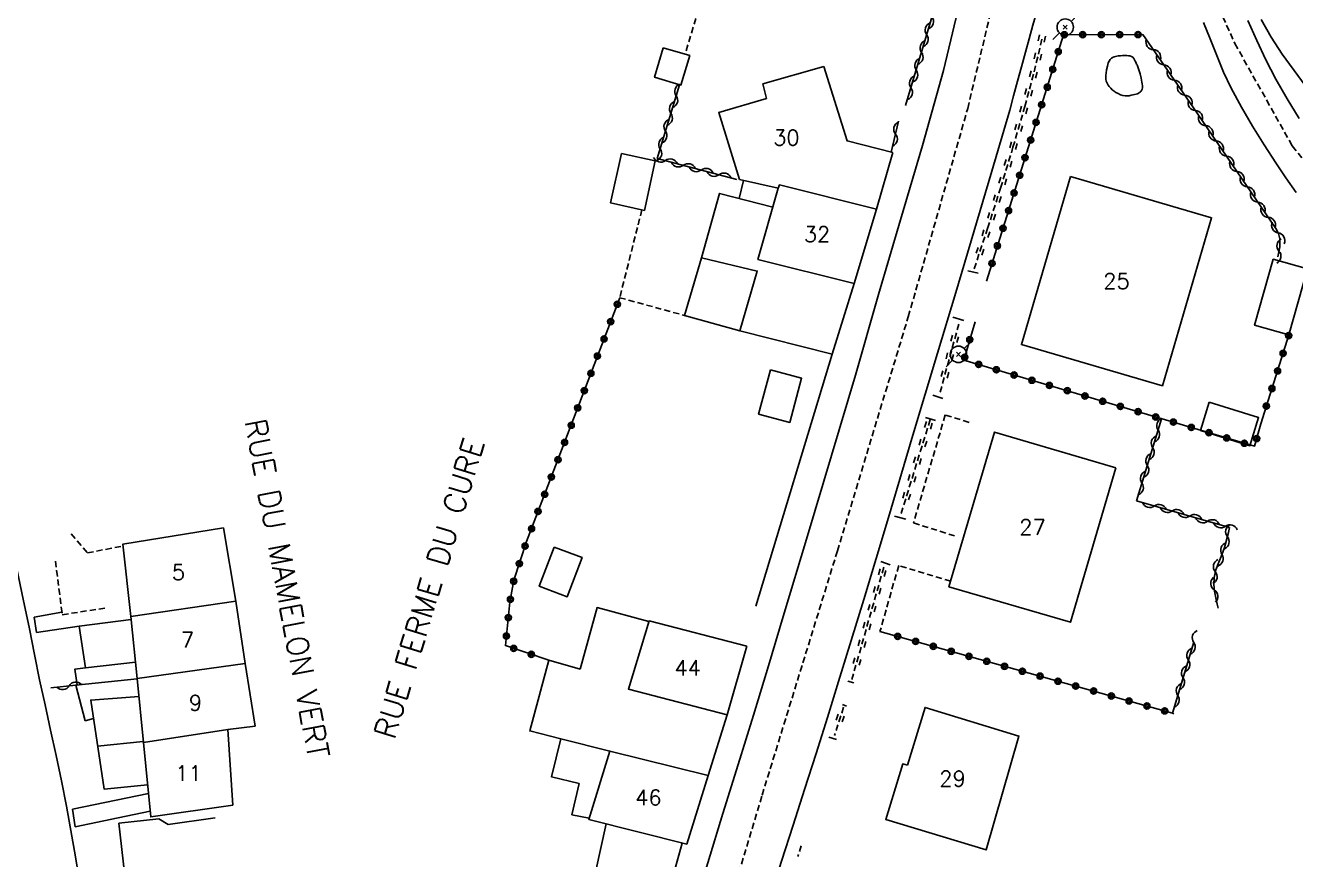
# Model space of a CAD drawing. Header units: millimetres. Extents: x 255999 to 257000, y 144000 to 145001.
# Drawn here: x 256108.2 to 256211.4, y 144099.9 to 144167.6 of the extents above; entities that cross this region are included whole.
import ezdxf
from ezdxf.enums import TextEntityAlignment as Align

# ---------------------------------------------------------------- set-up
doc = ezdxf.new("R2010")
doc.units = ezdxf.units.MM
doc.linetypes.add('DASHED', pattern=[0.75, 0.5, -0.25])
doc.layers.get('0').update_dxf_attribs({"linetype": 'CONTINUOUS'})
for name, color, linetype in [('W0001', 6, 'DASHED'), ('W0008', 7, 'CONTINUOUS'), ('W0101', 7, 'CONTINUOUS'), ('W0104', 1, 'CONTINUOUS'), ('W0105', 7, 'CONTINUOUS'), ('W0112', 1, 'DASHED'), ('W0120', 7, 'CONTINUOUS'), ('W0214', 2, 'CONTINUOUS'), ('W0220', 5, 'DASHED'), ('W0303', 7, 'CONTINUOUS'), ('W0310', 3, 'CONTINUOUS'), ('W0323', 7, 'CONTINUOUS'), ('W0473', 7, 'CONTINUOUS'), ('W0515', 5, 'CONTINUOUS'), ('W0989', 7, 'CONTINUOUS'), ('W0991', 7, 'CONTINUOUS'), ('W1102', 7, 'CONTINUOUS')]:
    doc.layers.add(name, color=color, linetype=linetype)
doc.styles.get("Standard").update_dxf_attribs({"font": 'romans.shx', "width": 0.85})

# ---------------------------------------------------------------- blocks, each defined once
blk = doc.blocks.new('T473')
for p, q in [((-0.166667, 0.166667), (0.166667, -0.166667)), ((-0.166667, -0.166667), (0.166667, 0.166667)), ((0.500001, 0.500001), (1.000002, 1.000002)), ((-1.000002, -1.000002), (-0.500001, -0.500001))]:
    blk.add_line(p, q)
blk.add_ellipse((0, 0), major_axis=(0.471405, 0.471405), ratio=1, start_param=5.4977871438, end_param=11.780972451)
blk = doc.blocks.new('t310o')
at = {"color": 0, "linetype": 'Continuous'}
for centre, start, end in [((-0.5, 0.38), 216.8699, 323.1304), ((0.5, -0.37), 36.8699, 143.1303)]:
    blk.add_arc(centre, 0.625, start, end, dxfattribs=at)
blk = doc.blocks.new('t323o')
at = {"color": 0, "linetype": 'Continuous'}
for radius in [0.25, 0.15]:
    blk.add_circle((0, 0), radius, dxfattribs=at)
blk = doc.blocks.new('t220o')
at = {"color": 0, "linetype": 'Continuous'}
for p, q in [((-0.25, 0.25), (0.25, 0.25)), ((-0.25, -0.25), (0.25, -0.25))]:
    blk.add_line(p, q, dxfattribs=at)

msp = doc.modelspace()

# ---------------------------------------------------------------- linework, layer by layer
at = {"layer": 'W0001'}
for points in [[(256157.05, 144067.35), (256159.61, 144076.68), (256162.72, 144087.27), (256168.05, 144105.08), (256174.16, 144124.9), (256179.92, 144143.92), (256184.74, 144160.81), (256187.17, 144171)], [(256204.22, 144171), (256206.44, 144166.09), (256211.09, 144157.78), (256218.26, 144148.89), (256225.22, 144142.51), (256234.15, 144135.82), (256242.4, 144131.05), (256249.17, 144127.52), (256261.06, 144122.47)]]:
    msp.add_lwpolyline(points, dxfattribs=at)
at = {"layer": 'W0008'}
for points in [[(256188.17, 144160.67), (256188.47, 144161.85), (256188.79, 144163.03), (256189.11, 144164.2), (256189.44, 144165.38), (256189.74, 144166.47), (256190.03, 144167.58), (256190.36, 144168.68), (256190.77, 144169.75), (256190.83, 144169.91), (256190.9, 144170.06), (256190.96, 144170.22), (256191.03, 144170.38), (256191.09, 144170.53), (256191.16, 144170.69), (256191.22, 144170.84), (256191.29, 144171)], [(256184.23, 144170.04), (256182.77, 144163.9), (256181.08, 144157.81), (256179.29, 144151.77), (256177.51, 144145.72), (256175.62, 144139.18), (256173.69, 144132.64), (256171.73, 144126.12), (256169.77, 144119.59), (256168.56, 144115.58), (256167.34, 144111.58), (256166.11, 144107.58), (256164.87, 144103.58), (256163.64, 144099.58), (256162.41, 144095.58), (256161.2, 144091.57), (256159.99, 144087.56), (256158.93, 144083.96), (256157.87, 144080.35), (256156.83, 144076.74), (256155.8, 144073.12)], [(256207.49, 144167.96), (256208.21, 144166.35), (256208.96, 144164.76), (256209.77, 144163.2), (256210.69, 144161.59), (256211.65, 144160)], [(256203.89, 144167.79), (256204.43, 144166.46), (256204.96, 144165.12), (256205.51, 144163.78), (256206.13, 144162.48), (256206.96, 144160.92), (256207.86, 144159.39), (256208.8, 144157.88), (256209.77, 144156.4), (256210.58, 144155.19), (256211.42, 144154)], [(256162.64, 144077.34), (256163.68, 144080.75), (256164.73, 144084.16), (256165.79, 144087.57), (256166.85, 144090.98), (256167.77, 144093.89), (256168.7, 144096.81), (256169.63, 144099.72), (256170.57, 144102.64), (256171.5, 144105.55), (256172.43, 144108.46), (256173.35, 144111.38), (256174.26, 144114.3), (256176.3, 144120.96), (256178.3, 144127.62), (256180.3, 144134.29), (256182.29, 144140.95), (256183.77, 144145.88), (256185.24, 144150.81), (256186.71, 144155.74), (256188.17, 144160.67)], [(256114.03, 144089.55), (256113.46, 144093.22), (256112.85, 144096.87), (256112.22, 144100.53), (256111.56, 144104.18), (256111.16, 144106.24), (256110.73, 144108.29), (256110.28, 144110.35), (256109.83, 144112.4), (256109.39, 144114.45), (256108.97, 144116.51), (256108.57, 144118.57), (256108.06, 144120.99), (256107.54, 144123.44), (256107.17, 144125.8), (256107.17, 144125.8)]]:
    msp.add_lwpolyline(points, dxfattribs=at)
at = {"layer": 'W0101'}
for points in [[(256173.05, 144164.24), (256168.1, 144162.83)], [(256178.66, 144157.25), (256174.95, 144158.19), (256173.05, 144164.24)], [(256168.1, 144162.83), (256168.41, 144161.63)], [(256168.41, 144161.63), (256164.53, 144160.5), (256166.22, 144155.06), (256169.36, 144154.36)], [(256177.33, 144152.65), (256177.33, 144152.65), (256178.66, 144157.25)], [(256169.36, 144154.36), (256167.71, 144148.55), (256175.52, 144146.6)], [(256175.52, 144146.6), (256177.33, 144152.65)], [(256124.32, 144126.79), (256116.16, 144125.46), (256116.8, 144119.58)], [(256125.32, 144120.82), (256124.32, 144126.79)], [(256126.07, 144115.78), (256125.32, 144120.82)], [(256116.8, 144119.58), (256117.3, 144114.55)], [(256166.82, 144117.18), (256158.87, 144119.22), (256157.2, 144113.69), (256165.2, 144111.61)], [(256166.82, 144117.18), (256165.2, 144111.61)], [(256126.9, 144110.68), (256126.07, 144115.78)], [(256117.3, 144114.55), (256117.82, 144109.35)], [(256126.9, 144110.68), (256124.66, 144110.4)], [(256124.66, 144110.4), (256125.08, 144104.26)], [(256117.82, 144109.35), (256118.41, 144103.32), (256125.08, 144104.26)], [(256163.66, 144106.68), (256155.69, 144108.66), (256153.99, 144103.1), (256161.93, 144101.1)], [(256163.66, 144106.68), (256161.93, 144101.1)]]:
    msp.add_lwpolyline(points, dxfattribs=at)
for points in [[(256193.1, 144155.3), (256189.11, 144141.66), (256200.55, 144138.31), (256204.54, 144151.95)], [(256196.77, 144131.66), (256193.08, 144119.11), (256183.22, 144122), (256186.91, 144134.55), (256196.77, 144131.66)], [(256179.86, 144107.52), (256181.28, 144112.2), (256188.9, 144109.87), (256186.23, 144100.64), (256178.09, 144103.11), (256179.47, 144107.61)]]:
    msp.add_lwpolyline(points, close=True, dxfattribs=at)
at = {"layer": 'W0104'}
for points in [[(256160.03, 144165.74), (256159.32, 144163.35), (256161.46, 144162.72), (256162.17, 144165.11)], [(256156.63, 144157.17), (256155.75, 144153.16), (256158.49, 144152.55), (256159.38, 144156.56)], [(256212.34, 144147.79), (256210.82, 144142.44), (256208.03, 144143.23), (256209.55, 144148.58), (256212.34, 144147.79)], [(256168.72, 144139.6), (256167.76, 144136.01), (256170.3, 144135.33), (256171.26, 144138.92), (256168.72, 144139.6)], [(256204.35, 144136.98), (256208.36, 144135.73), (256207.65, 144133.44), (256203.64, 144134.69)], [(256151.16, 144125.22), (256149.96, 144122.04), (256152.23, 144121.19), (256153.43, 144124.37), (256151.16, 144125.22)]]:
    msp.add_lwpolyline(points, close=True, dxfattribs=at)
for points in [[(256166.55, 144154.98), (256166.19, 144153.51)], [(256168.93, 144152.82), (256164.6, 144153.92), (256163.12, 144148.69), (256167.65, 144147.62), (256166.25, 144142.77), (256173.73, 144140.89), (256175.52, 144146.6)], [(256163.12, 144148.69), (256161.74, 144144.02), (256166.25, 144142.77)], [(256153.28, 144115.32), (256154.65, 144120.3), (256158.86, 144119.19)], [(256116.83, 144119.33), (256112.61, 144118.79), (256113.11, 144115.42), (256117.17, 144115.88)], [(256151.72, 144109.65), (256149.18, 144110.3), (256150.73, 144116.03)], [(256153.28, 144115.32), (256150.73, 144116.03)], [(256117.44, 144113.1), (256113.54, 144112.8), (256114.62, 144105.57), (256118.15, 144105.93)], [(256165.2, 144111.61), (256163.66, 144106.68)], [(256114.1, 144109.06), (256117.81, 144109.43)], [(256155.69, 144108.66), (256151.72, 144109.65), (256150.95, 144106.58), (256153.21, 144106.03)], [(256153.21, 144106.03), (256152.61, 144103.49), (256154.02, 144103.21)], [(256120.18, 144086.84), (256117.67, 144086.69), (256115.83, 144102.8), (256119.08, 144103.15)], [(256119.08, 144103.15), (256119.82, 144102.69), (256123.64, 144103.25)], [(256155.39, 144102.74), (256154.52, 144098.84), (256160.48, 144097.29), (256161.55, 144101.19)]]:
    msp.add_lwpolyline(points, dxfattribs=at)
at = {"layer": 'W0105'}
for points in [[(256112.61, 144118.79), (256109.15, 144118.29), (256108.95, 144119.52), (256111.2, 144119.94)], [(256113.11, 144115.42), (256112.26, 144115.31), (256112.44, 144114.03)], [(256113.08, 144111.12), (256112.33, 144114.02), (256117.3, 144114.52)], [(256113.08, 144111.12), (256113.76, 144111.29)], [(256115.78, 144103.25), (256112.28, 144102.51), (256112.07, 144103.94), (256118.23, 144105.21)], [(256115.78, 144103.25), (256118.37, 144103.78)]]:
    msp.add_lwpolyline(points, dxfattribs=at)
at = {"layer": 'W0112'}
for points in [[(256163.56, 144171), (256161.84, 144165.38)], [(256158.29, 144152.6), (256156.49, 144145.46), (256161.74, 144144.02)], [(256182.92, 144135.94), (256180.34, 144127.18)], [(256184.86, 144135.34), (256182.92, 144135.94)], [(256180.34, 144127.18), (256183.67, 144126.13)], [(256111.95, 144126.28), (256113.28, 144124.74), (256116.17, 144125.31)], [(256110.67, 144124.08), (256111.23, 144119.73), (256114.8, 144120.27)], [(256179.14, 144123.72), (256177.62, 144118.37)], [(256183.36, 144122.45), (256179.14, 144123.72)]]:
    msp.add_lwpolyline(points, dxfattribs=at)
at = {"layer": 'W0120'}
for points in [[(256184.75, 144147.64), (256185.58, 144147.44)], [(256183.54, 144143.89), (256184.42, 144143.61)], [(256181.91, 144137.56), (256182.73, 144137.29)], [(256181.32, 144135.73), (256182.12, 144135.48)], [(256178.8, 144127.74), (256179.73, 144127.48)], [(256177.68, 144124.05), (256178.45, 144123.77)], [(256175.02, 144114.34), (256175.51, 144114.21)], [(256174.58, 144112.43), (256174.89, 144112.3)], [(256173.47, 144109.78), (256174.09, 144109.59)]]:
    msp.add_lwpolyline(points, dxfattribs=at)
at = {"layer": 'W0214'}
msp.add_lwpolyline([(256215.58, 144158), (256210.27, 144165.22), (256209.38, 144166.61), (256208.58, 144168.04)], dxfattribs=at)
at = {"layer": 'W0220'}
for points in [[(256185.26, 144147.8), (256186.36, 144151.08), (256187.41, 144154.36), (256188.42, 144157.67), (256189.38, 144160.98), (256189.76, 144162.39), (256190.13, 144163.8), (256190.48, 144165.22), (256190.81, 144166.65)], [(256182.5, 144137.78), (256184.07, 144143.49)], [(256179.34, 144127.93), (256181.7, 144135.58)], [(256177.93, 144123.58), (256175.34, 144114.48)], [(256174.67, 144112.22), (256173.92, 144109.91)], [(256171.22, 144100.98), (256170.96, 144100.1)]]:
    msp.add_lwpolyline(points, dxfattribs=at)
at = {"layer": 'W0303'}
msp.add_lwpolyline([(256173.73, 144140.89), (256167.54, 144120.42)], dxfattribs=at)
at = {"layer": 'W0310'}
for points in [[(256181.94, 144168.59), (256179.7, 144161.06)], [(256198.95, 144166.82), (256203.02, 144160.95), (256209.76, 144151.08), (256209.98, 144150.68), (256210.08, 144150.24), (256210.08, 144149.59), (256209.92, 144148.78)], [(256161.34, 144162.75), (256159.54, 144156.76), (256166, 144155.06)], [(256179.13, 144159.78), (256178.54, 144157.28)], [(256198.46, 144128.98), (256200.49, 144135.64)], [(256206, 144126.81), (256198.46, 144128.98)], [(256205.08, 144120.27), (256205, 144120.57), (256204.88, 144121.1), (256204.78, 144121.64), (256204.73, 144122.19), (256204.75, 144122.74), (256204.88, 144123.37), (256205.12, 144123.99), (256205.38, 144124.58), (256205.6, 144125.18), (256205.71, 144125.58), (256205.82, 144125.99), (256205.91, 144126.4), (256206, 144126.81)], [(256201.36, 144111.74), (256203.11, 144117.51)], [(256112.33, 144114.02), (256110.3, 144113.8)]]:
    msp.add_lwpolyline(points, dxfattribs=at)
at = {"layer": 'W0323'}
for points in [[(256186.27, 144146.81), (256192.53, 144166.8), (256198.95, 144166.82)], [(256156.49, 144145.46), (256151.64, 144132.72), (256148.93, 144125.67), (256147.89, 144122.52), (256147.58, 144120.74), (256147.21, 144117.22), (256150.73, 144116.03)], [(256208.54, 144135.23), (256208.03, 144133.41), (256184.42, 144140.4), (256185.34, 144143.5)], [(256210.82, 144142.44), (256208.54, 144135.23)], [(256201.36, 144111.74), (256177.62, 144118.37)], [(256201.36, 144111.74), (256201.48, 144111.68)]]:
    msp.add_lwpolyline(points, dxfattribs=at)
at = {"layer": 'W0515'}
msp.add_lwpolyline([(256198.53, 144164.28), (256198.5, 144164.35), (256198.46, 144164.42), (256198.43, 144164.5), (256198.39, 144164.57), (256198.34, 144164.67), (256198.29, 144164.78), (256198.24, 144164.89), (256198.15, 144164.98), (256198.04, 144165.04), (256197.91, 144165.08), (256197.79, 144165.1), (256197.66, 144165.12), (256197.49, 144165.13), (256197.31, 144165.12), (256197.14, 144165.1), (256196.96, 144165.08), (256196.86, 144165.07), (256196.75, 144165.05), (256196.64, 144165.02), (256196.54, 144164.98), (256196.47, 144164.94), (256196.41, 144164.9), (256196.35, 144164.85), (256196.3, 144164.8), (256196.16, 144164.53), (256196.08, 144164.25), (256196.02, 144163.96), (256195.98, 144163.68), (256195.96, 144163.52), (256195.96, 144163.36), (256195.96, 144163.2), (256195.99, 144163.04), (256196.03, 144162.92), (256196.09, 144162.81), (256196.16, 144162.71), (256196.23, 144162.61), (256196.35, 144162.47), (256196.48, 144162.34), (256196.63, 144162.23), (256196.78, 144162.12), (256196.96, 144162.03), (256197.14, 144161.94), (256197.34, 144161.88), (256197.54, 144161.84), (256197.7, 144161.84), (256197.86, 144161.85), (256198.01, 144161.89), (256198.16, 144161.92), (256198.29, 144161.95), (256198.42, 144161.98), (256198.54, 144162.02), (256198.66, 144162.08), (256198.7, 144162.11), (256198.73, 144162.14), (256198.77, 144162.17), (256198.8, 144162.2), (256198.83, 144162.24), (256198.86, 144162.28), (256198.89, 144162.32), (256198.9, 144162.37), (256198.93, 144162.51), (256198.93, 144162.66), (256198.9, 144162.81), (256198.88, 144162.95), (256198.82, 144163.29), (256198.74, 144163.62), (256198.64, 144163.95)], close=True, dxfattribs=at)
at = {"layer": 'W1102'}
for points in [[(256169.36, 144154.36), (256169.46, 144154.62), (256177.33, 144152.65)], [(256116.8, 144119.58), (256125.32, 144120.82)], [(256117.3, 144114.55), (256126.07, 144115.78)], [(256117.82, 144109.35), (256124.66, 144110.4)]]:
    msp.add_lwpolyline(points, dxfattribs=at)

# ---------------------------------------------------------------- block references
at = {"layer": 'W0220'}
for p, rotation in [((256190.77, 144166.5), 77.03500469722306), ((256190.43, 144165.04), 76.23997022852757), ((256190.07, 144163.58), 75.44493578085265), ((256189.69, 144162.13), 74.64990135886472), ((256189.29, 144160.69), 73.85486708601225), ((256188.88, 144159.25), 73.85486708601225), ((256188.46, 144157.8), 73.85486708601225), ((256188.02, 144156.37), 73.05983298698544), ((256187.59, 144154.93), 73.05983298698544), ((256187.14, 144153.5), 72.26479896816662), ((256186.68, 144152.07), 72.26479896816662), ((256186.22, 144150.65), 71.46976502749958), ((256185.74, 144149.23), 71.46976502749958), ((256183.69, 144142.12), 74.64474065797509), ((256183.29, 144140.67), 74.64474065797509), ((256182.9, 144139.23), 74.64474065797509), ((256181.55, 144135.1), 72.87358747857864), ((256181.11, 144133.66), 72.87358747857864), ((256180.66, 144132.23), 72.87358747857864), ((256180.22, 144130.79), 72.87358747857864), ((256179.78, 144129.36), 72.87358747857864), ((256177.8, 144123.14), 254.139507637086), ((256177.39, 144121.7), 254.139507637086), ((256176.98, 144120.26), 254.139507637086), ((256176.57, 144118.81), 254.139507637086), ((256176.16, 144117.37), 254.139507637086), ((256175.75, 144115.93), 254.139507637086), ((256174.39, 144111.34), 251.9907843704128)]:
    msp.add_blockref('t220o', p, dxfattribs=dict(at, rotation=rotation))
at = {"layer": 'W0310'}
for p, rotation in [((256181.84, 144168.25), 253.4536949925702), ((256181.41, 144166.81), 253.4536949925702), ((256180.99, 144165.37), 253.4536949925702), ((256199.81, 144165.59), 304.7194885450241), ((256180.56, 144163.93), 253.4536949925702), ((256200.66, 144164.36), 304.7194885450241), ((256201.52, 144163.12), 304.7194885450241), ((256161.07, 144161.85), 253.2797040416488), ((256180.13, 144162.5), 253.4536949925702), ((256202.37, 144161.89), 304.7194885450241), ((256160.64, 144160.42), 253.2797040416488), ((256203.22, 144160.65), 304.3072286056102), ((256160.2, 144158.98), 253.2797040416488), ((256178.88, 144158.74), 256.8283697049147), ((256204.07, 144159.42), 304.3072286056102), ((256204.91, 144158.18), 304.3072286056102), ((256159.77, 144157.54), 253.2797040416488), ((256205.76, 144156.94), 304.3072286056102), ((256160.2, 144156.59), 345.2525092978934), ((256161.65, 144156.2), 345.2525092978934), ((256206.6, 144155.7), 304.3072286056102), ((256163.1, 144155.82), 345.2525092978934), ((256164.55, 144155.44), 345.2525092978934), ((256207.45, 144154.46), 304.3072286056102), ((256208.29, 144153.22), 304.3072286056102), ((256209.14, 144151.98), 304.3072286056102), ((256209.95, 144150.72), 298.7719979990176), ((256210.01, 144149.25), 259.2318554390012), ((256200.21, 144134.71), 73.0054639603619), ((256199.77, 144133.28), 73.0054639603619), ((256199.33, 144131.84), 73.0054639603619), ((256198.89, 144130.41), 73.0054639603619), ((256199.9, 144128.56), 164.0054774015884), ((256201.34, 144128.15), 164.0054774015884), ((256202.78, 144127.74), 164.0054774015884), ((256204.22, 144127.32), 164.0054774015884), ((256205.67, 144126.91), 164.0054774015884), ((256205.83, 144126.06), 76.68577612025369), ((256205.39, 144124.62), 70.128237961206), ((256204.85, 144123.23), 77.92509278776285), ((256204.77, 144121.74), 95.23821407195165), ((256203.1, 144117.48), 73.19595708773674), ((256202.66, 144116.05), 73.19595708773674), ((256202.23, 144114.61), 73.19595708773674), ((256111.79, 144113.96), 186.1792141851303), ((256201.8, 144113.18), 73.19595708773674)]:
    msp.add_blockref('t310o', p, dxfattribs=dict(at, rotation=rotation))
at = {"layer": 'W0323'}
for p, rotation in [((256192.58, 144166.8), 0.1694344961004771), ((256194.08, 144166.81), 0.1694344961004771), ((256195.58, 144166.81), 0.1694344961004771), ((256197.08, 144166.82), 0.1694344961004771), ((256198.58, 144166.82), 0.1694344961004771), ((256192.09, 144165.42), 72.60894172422284), ((256191.65, 144163.99), 72.60894172422284), ((256191.2, 144162.55), 72.60894172422284), ((256190.75, 144161.12), 72.60894172422284), ((256190.3, 144159.69), 72.60894172422284), ((256189.85, 144158.26), 72.60894172422284), ((256189.4, 144156.83), 72.60894172422284), ((256188.96, 144155.4), 72.60894172422284), ((256188.51, 144153.97), 72.60894172422284), ((256188.06, 144152.53), 72.60894172422284), ((256187.61, 144151.1), 72.60894172422284), ((256187.16, 144149.67), 72.60894172422284), ((256186.71, 144148.24), 72.60894172422284), ((256156.29, 144144.93), 249.1401212154785), ((256155.75, 144143.52), 249.1401212154785), ((256155.22, 144142.12), 249.1401212154785), ((256184.91, 144142.06), 73.48558021992457), ((256210.8, 144142.38), 252.4257298260471), ((256210.35, 144140.95), 252.4257298260471), ((256154.68, 144140.72), 249.1401212154785), ((256184.49, 144140.62), 73.48558021992457), ((256185.63, 144140.04), 163.5129060879333), ((256154.15, 144139.32), 249.1401212154785), ((256187.07, 144139.61), 163.5129060879333), ((256188.51, 144139.19), 163.5129060879333), ((256189.95, 144138.76), 163.5129060879333), ((256209.9, 144139.52), 252.4257298260471), ((256153.62, 144137.92), 249.1401212154785), ((256191.38, 144138.34), 163.5129060879333), ((256192.82, 144137.91), 163.5129060879333), ((256209.44, 144138.09), 252.4257298260471), ((256194.26, 144137.48), 163.5129060879333), ((256195.7, 144137.06), 163.5129060879333), ((256197.14, 144136.63), 163.5129060879333), ((256208.99, 144136.66), 252.4257298260471), ((256153.08, 144136.52), 249.1401212154785), ((256198.58, 144136.21), 163.5129060879333), ((256200.01, 144135.78), 163.5129060879333), ((256152.55, 144135.11), 249.1401212154785), ((256201.45, 144135.36), 163.5129060879333), ((256202.89, 144134.93), 163.5129060879333), ((256152.01, 144133.71), 249.1401212154785), ((256204.33, 144134.5), 163.5129060879333), ((256205.77, 144134.08), 163.5129060879333), ((256207.21, 144133.65), 163.5129060879333), ((256208.2, 144134.02), 254.5778386809689), ((256151.48, 144132.31), 248.9821026063009), ((256150.94, 144130.91), 248.9821026063009), ((256150.4, 144129.51), 248.9821026063009), ((256149.86, 144128.11), 248.9821026063009), ((256149.33, 144126.71), 248.9821026063009), ((256148.81, 144125.3), 251.7505443875706), ((256148.34, 144123.88), 251.7505443875706), ((256147.88, 144122.45), 260.0933307463904), ((256147.62, 144120.98), 260.0933307463904), ((256147.44, 144119.49), 263.9901476990061), ((256147.29, 144117.99), 263.9901476990061), ((256179.06, 144117.96), 164.4060957877771), ((256180.51, 144117.56), 164.4060957877771), ((256181.95, 144117.16), 164.4060957877771), ((256147.89, 144116.99), 341.3214481402615), ((256149.31, 144116.51), 341.3214481402615), ((256183.4, 144116.75), 164.4060957877771), ((256184.84, 144116.35), 164.4060957877771), ((256186.29, 144115.95), 164.4060957877771), ((256187.73, 144115.54), 164.4060957877771), ((256189.18, 144115.14), 164.4060957877771), ((256190.62, 144114.74), 164.4060957877771), ((256192.07, 144114.33), 164.4060957877771), ((256193.51, 144113.93), 164.4060957877771), ((256194.96, 144113.53), 164.4060957877771), ((256196.4, 144113.13), 164.4060957877771), ((256197.85, 144112.72), 164.4060957877771), ((256199.29, 144112.32), 164.4060957877771), ((256200.74, 144111.92), 164.4060957877771)]:
    msp.add_blockref('t323o', p, dxfattribs=dict(at, rotation=rotation))
at = {"layer": 'W0473'}
for p in [(256192.66, 144167.42), (256183.99, 144140.86)]:
    msp.add_blockref('T473', p, dxfattribs=at)

# ---------------------------------------------------------------- texts
at = {"layer": 'W0989'}
for s, rotation, p in [('RUE DU MAMELON VERT', 280.6812, (256126.88, 144135.6)), ('RUE FERME DU CURE', 73.1097, (256137.36, 144109.79))]:
    msp.add_text(s, height=1.75, rotation=rotation, dxfattribs=at).set_placement(p, align=Align.MIDDLE_LEFT)
at = {"layer": 'W0991'}
for s, p in [('30', (256170.02, 144158.45)), ('32', (256172.51, 144150.61)), ('25', (256196.82, 144146.81)), ('27', (256190, 144126.83)), ('5', (256120.66, 144123.18)), ('7', (256121.39, 144117.68)), ('44', (256162.01, 144115.41)), ('9', (256122.05, 144112.57)), ('11', (256121.48, 144106.86)), ('29', (256183.51, 144106.42)), ('46', (256158.82, 144104.88))]:
    msp.add_text(s, height=1.25, dxfattribs=at).set_placement(p, align=Align.MIDDLE_CENTER)

doc.saveas('drawing.dxf')
